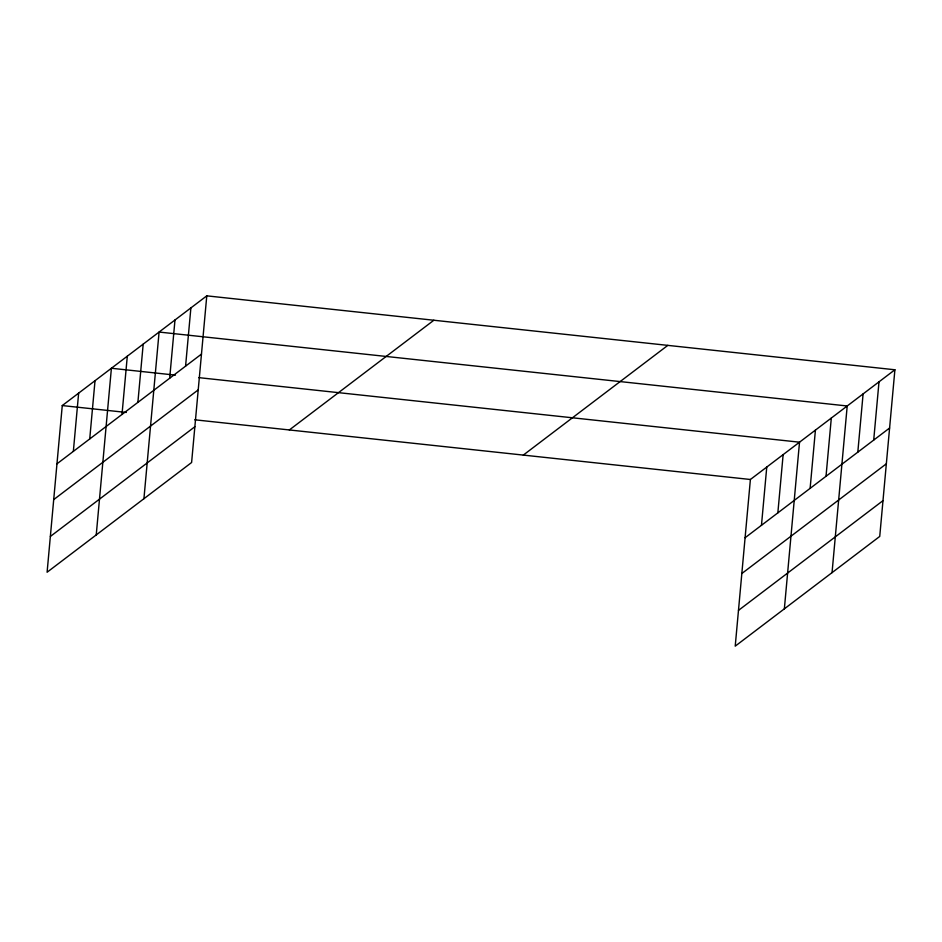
<?xml version="1.0" encoding="UTF-8"?>
<svg xmlns="http://www.w3.org/2000/svg" width="942" height="942" viewBox="0 0 942 942"><rect width="100%" height="100%" fill="white"/><g stroke="black" fill="none" stroke-linecap="round" stroke-linejoin="round"><path stroke-width="1.41" d="M206.781 295.847L62.266 405.566L47.1 572.23L191.603 462.51L206.781 295.847L894.9 369.77L879.734 536.434L735.219 646.153L750.397 479.49L894.9 369.77M73.346 451.383L78.645 393.132M89.725 438.948L95.024 380.698M96.237 534.926L111.403 368.263L175.447 375.14M122.001 414.445L127.3 356.194M137.885 402.375L143.196 344.124M143.926 498.718L159.092 332.055L847.211 405.978L832.045 572.642M169.678 378.237L174.988 319.986M185.574 366.167L190.885 307.916M761.466 525.306L766.764 467.055M777.845 512.872L783.143 454.621M784.356 608.85L799.523 442.187L198.738 377.636M810.12 488.368L815.419 430.117M826.016 476.299L831.315 418.048M857.809 452.16L863.107 393.909M873.705 440.091L879.004 381.84M56.967 463.817L201.47 354.098M53.706 499.601L198.22 389.882M50.362 536.457L194.864 426.738M289.347 429.952L433.862 320.245M523.316 455.092L667.819 345.373M745.087 537.741L889.601 428.021M741.837 573.513L886.34 463.805M738.481 610.381L882.984 500.661M62.266 405.566L126.322 412.443M194.735 419.791L750.397 479.49"/></g></svg>
